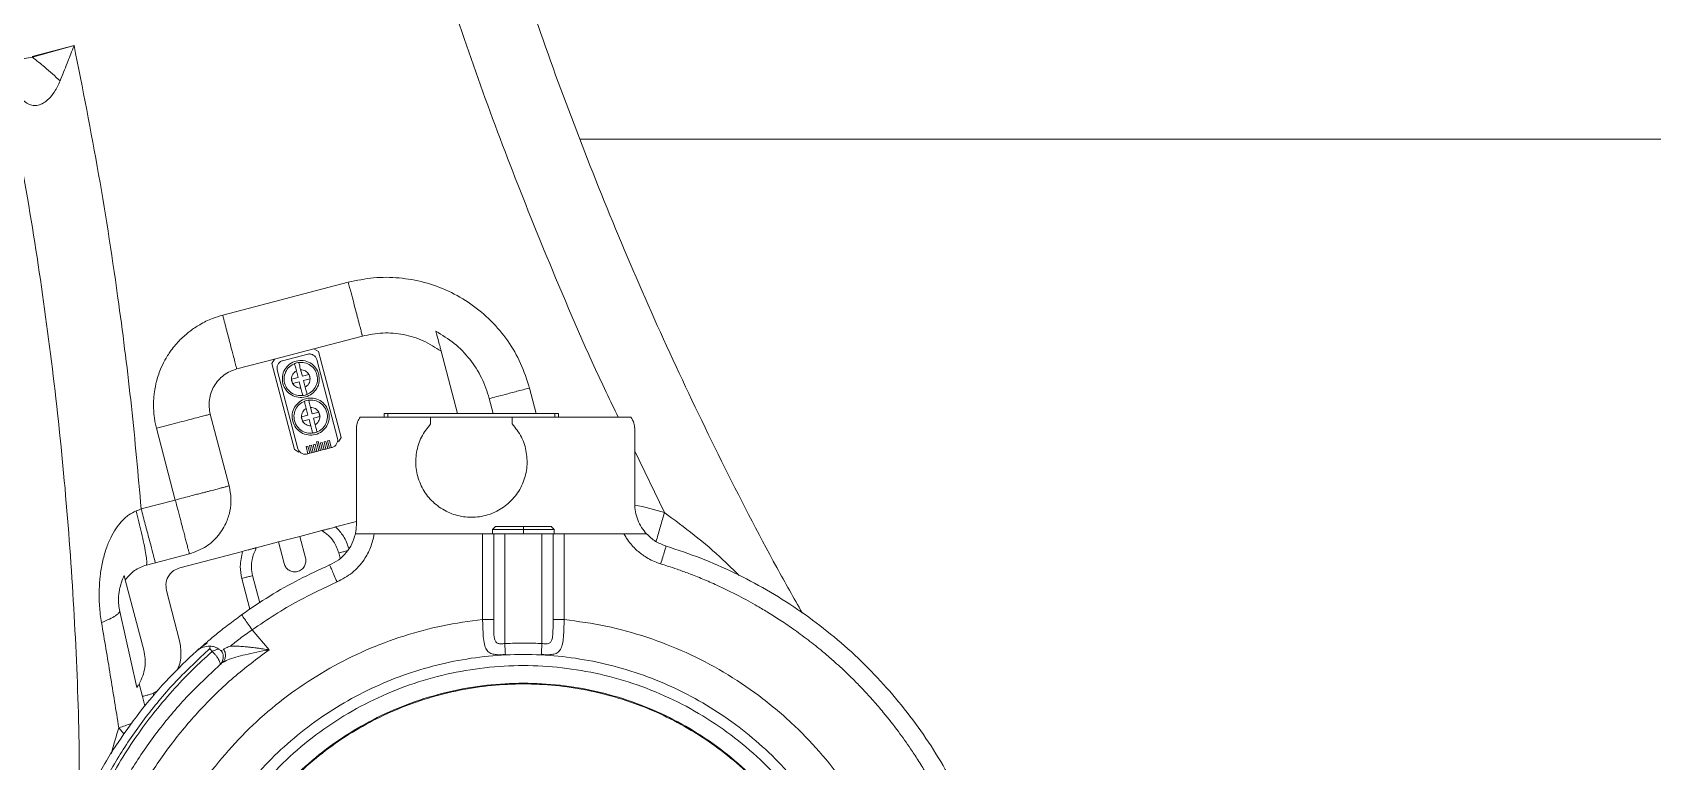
# Model space of a CAD drawing. Header units: millimetres. Extents: x 169 to 14583, y -399 to 10804.
# Drawn here: x 12728.7 to 13165.4, y 2198.3 to 2395 of the extents above; entities that cross this region are included whole.
import ezdxf

# ---------------------------------------------------------------- set-up
doc = ezdxf.new("R2010")
doc.units = ezdxf.units.MM
doc.header["$LTSCALE"] = 35

msp = doc.modelspace()

# ---------------------------------------------------------------- linework, layer by layer
at = {"color": 7, "linetype": 'Continuous', "lineweight": 18}
for p, q in [((12739.904, 2391.409), (12728.626, 2388.452)), ((12728.675, 2388.265), (12739.904, 2391.409)), ((13294.243, 2366.159), (12876.248, 2366.159)), ((12813.821, 2327.571), (12779.966, 2318.693)), ((12817.626, 2313.061), (12804.568, 2309.637)), ((12793.927, 2306.847), (12783.771, 2304.184)), ((12793.927, 2306.847), (12793.214, 2305.626)), ((12804.568, 2309.637), (12793.927, 2306.847)), ((12802.887, 2308.163), (12796.116, 2306.387)), ((12805.789, 2308.924), (12804.568, 2309.637)), ((12810.909, 2285.455), (12805.329, 2306.735)), ((12805.789, 2308.924), (12811.876, 2285.708)), ((12843.267, 2292.159), (12838.861, 2308.958)), ((12799.301, 2282.411), (12793.214, 2305.626)), ((12794.688, 2303.945), (12800.269, 2282.665)), ((12800.291, 2301.899), (12798.523, 2301.436)), ((12799.884, 2305.814), (12799.314, 2305.623)), ((12799.827, 2303.666), (12800.291, 2301.899)), ((12800.475, 2305.927), (12799.884, 2305.814)), ((12800.988, 2303.971), (12801.451, 2302.204)), ((12803.218, 2302.667), (12801.451, 2302.204)), ((12803.218, 2302.667), (12803.241, 2302.673)), ((12803.267, 2302.574), (12803.241, 2302.673)), ((12803.267, 2302.574), (12803.519, 2301.611)), ((12798.501, 2301.43), (12798.523, 2301.436)), ((12798.501, 2301.43), (12798.527, 2301.331)), ((12798.779, 2300.368), (12798.527, 2301.331)), ((12798.779, 2300.368), (12798.805, 2300.269)), ((12798.828, 2300.275), (12798.805, 2300.269)), ((12798.828, 2300.275), (12800.595, 2300.738)), ((12801.058, 2298.971), (12800.595, 2300.738)), ((12801.756, 2301.043), (12803.523, 2301.506)), ((12802.219, 2299.276), (12801.756, 2301.043)), ((12802.162, 2297.128), (12802.732, 2297.319)), ((12803.545, 2301.512), (12803.519, 2301.611)), ((12803.545, 2301.512), (12803.523, 2301.506)), ((12864.46, 2292.159), (12862.659, 2299.025)), ((12801.571, 2297.015), (12802.162, 2297.128)), ((12802.548, 2295.658), (12801.977, 2295.466)), ((12802.49, 2293.51), (12802.954, 2291.743)), ((12803.138, 2295.771), (12802.548, 2295.658)), ((12803.651, 2293.814), (12804.115, 2292.047)), ((12852.901, 2292.159), (12851.845, 2296.189)), ((12776.634, 2291.974), (12781.707, 2272.628)), ((12801.164, 2291.273), (12801.187, 2291.279)), ((12801.164, 2291.273), (12801.19, 2291.174)), ((12802.954, 2291.743), (12801.187, 2291.279)), ((12801.443, 2290.212), (12801.19, 2291.174)), ((12801.443, 2290.212), (12801.469, 2290.113)), ((12801.491, 2290.118), (12801.469, 2290.113)), ((12801.491, 2290.118), (12803.258, 2290.582)), ((12803.722, 2288.815), (12803.258, 2290.582)), ((12805.882, 2292.51), (12804.115, 2292.047)), ((12804.419, 2290.886), (12806.186, 2291.35)), ((12804.882, 2289.119), (12804.419, 2290.886)), ((12805.882, 2292.51), (12805.904, 2292.516)), ((12805.93, 2292.417), (12805.904, 2292.516)), ((12805.93, 2292.417), (12806.182, 2291.455)), ((12806.208, 2291.355), (12806.182, 2291.455)), ((12806.208, 2291.355), (12806.186, 2291.35)), ((12817.022, 2291.159), (12836.022, 2291.159)), ((12823.522, 2291.159), (12823.522, 2292.159)), ((12823.522, 2292.159), (12824.522, 2292.159)), ((12824.522, 2292.159), (12869.522, 2292.159)), ((12824.522, 2292.159), (12824.522, 2291.159)), ((12836.022, 2291.159), (12836.022, 2289.357)), ((12836.022, 2291.159), (12858.022, 2291.159)), ((12858.022, 2289.357), (12858.022, 2291.159)), ((12858.022, 2291.159), (12890.022, 2291.159)), ((12869.522, 2292.159), (12869.522, 2291.159)), ((12869.522, 2292.159), (12870.522, 2292.159)), ((12870.522, 2291.159), (12870.522, 2292.159)), ((12762.125, 2288.169), (12767.198, 2268.824)), ((12804.235, 2286.858), (12804.825, 2286.971)), ((12804.825, 2286.971), (12805.395, 2287.162)), ((12805.704, 2284.607), (12805.22, 2284.48)), ((12805.22, 2284.48), (12805.854, 2282.062)), ((12806.338, 2282.189), (12805.704, 2284.607)), ((12806.798, 2284.377), (12806.314, 2284.25)), ((12806.314, 2284.25), (12806.822, 2282.315)), ((12807.305, 2282.442), (12806.798, 2284.377)), ((12807.765, 2284.63), (12807.282, 2284.504)), ((12807.282, 2284.504), (12807.789, 2282.569)), ((12808.273, 2282.696), (12807.765, 2284.63)), ((12808.733, 2284.884), (12808.249, 2284.757)), ((12808.249, 2284.757), (12808.756, 2282.823)), ((12809.24, 2282.949), (12808.733, 2284.884)), ((12811.876, 2285.708), (12811.163, 2284.487)), ((12816.022, 2288.159), (12816.022, 2262.308)), ((12891.022, 2288.159), (12891.022, 2267.852)), ((12800.522, 2281.697), (12799.301, 2282.411)), ((12802.929, 2283.362), (12802.445, 2283.235)), ((12802.445, 2283.235), (12802.952, 2281.301)), ((12802.952, 2281.301), (12802.711, 2281.237)), ((12803.436, 2281.428), (12802.929, 2283.362)), ((12802.952, 2281.301), (12803.436, 2281.428)), ((12803.896, 2283.616), (12803.412, 2283.489)), ((12803.412, 2283.489), (12803.92, 2281.554)), ((12803.92, 2281.554), (12803.436, 2281.428)), ((12804.403, 2281.681), (12803.896, 2283.616)), ((12803.92, 2281.554), (12804.403, 2281.681)), ((12804.863, 2283.869), (12804.38, 2283.743)), ((12804.38, 2283.743), (12804.887, 2281.808)), ((12804.887, 2281.808), (12804.403, 2281.681)), ((12805.371, 2281.935), (12804.863, 2283.869)), ((12804.887, 2281.808), (12805.371, 2281.935)), ((12805.854, 2282.062), (12805.371, 2281.935)), ((12805.854, 2282.062), (12806.338, 2282.189)), ((12806.822, 2282.315), (12806.338, 2282.189)), ((12806.822, 2282.315), (12807.305, 2282.442)), ((12807.789, 2282.569), (12807.305, 2282.442)), ((12807.789, 2282.569), (12808.273, 2282.696)), ((12808.756, 2282.823), (12808.273, 2282.696)), ((12808.756, 2282.823), (12809.24, 2282.949)), ((12809.482, 2283.013), (12809.24, 2282.949)), ((12891.022, 2282.029), (12899.046, 2265.418)), ((12767.198, 2268.824), (12758.012, 2266.415)), ((12810.411, 2261.547), (12816.022, 2263.018)), ((12800.783, 2259.022), (12794.979, 2257.5)), ((12800.783, 2259.022), (12806.723, 2260.58)), ((12802.304, 2253.218), (12800.783, 2259.022)), ((12820.814, 2259.659), (12850.022, 2259.659)), ((12850.022, 2259.659), (12850.022, 2245.413)), ((12853.547, 2261.659), (12852.694, 2260.849)), ((12852.694, 2260.849), (12852.732, 2259.659)), ((12853.022, 2259.659), (12853.022, 2236.587)), ((12856.022, 2259.659), (12856.022, 2230.104)), ((12866.022, 2259.659), (12856.022, 2259.659)), ((12861.022, 2260.849), (12861.022, 2261.659)), ((12861.022, 2259.659), (12861.022, 2260.849)), ((12866.022, 2230.104), (12866.022, 2259.659)), ((12869.349, 2260.849), (12868.497, 2261.659)), ((12869.022, 2236.587), (12869.022, 2259.659)), ((12869.312, 2259.659), (12869.349, 2260.849)), ((12872.022, 2245.413), (12872.022, 2259.659)), ((12872.022, 2259.659), (12888.127, 2259.659)), ((12771.003, 2254.314), (12759.395, 2251.27)), ((12768.378, 2250.524), (12785.35, 2254.975)), ((12789.038, 2255.942), (12794.979, 2257.5)), ((12794.979, 2257.5), (12796.501, 2251.696)), ((12811.264, 2254.534), (12811.639, 2253.103)), ((12753.717, 2247.299), (12758.688, 2228.341)), ((12785.147, 2247.685), (12787.324, 2239.382)), ((12789.967, 2241.129), (12788.049, 2248.446)), ((12850.022, 2245.413), (12850.022, 2241.411)), ((12872.022, 2241.411), (12872.022, 2245.413)), ((12768.361, 2230.878), (12764.81, 2244.42)), ((12850.022, 2241.411), (12850.022, 2236.587)), ((12872.022, 2236.587), (12872.022, 2241.411)), ((12752.214, 2238.708), (12756.792, 2218.248)), ((12785.047, 2237.877), (12785.138, 2237.749)), ((12792.461, 2228.424), (12787.947, 2233.804)), ((12773.097, 2228.268), (12772.903, 2228.092)), ((12779.855, 2228.198), (12779.691, 2228.049)), ((12780.256, 2228.561), (12780.115, 2228.433)), ((12865.873, 2227.156), (12866.182, 2227.133)), ((12756.792, 2218.248), (12757.296, 2219.001)), ((12757.451, 2219.26), (12758.346, 2215.846)), ((12758.346, 2215.846), (12759.015, 2213.298)), ((12761.224, 2216.698), (12762.655, 2217.511)), ((12761.394, 2216.051), (12761.224, 2216.698)), ((12751.973, 2207.384), (12753.393, 2205.68))]:
    msp.add_line(p, q, dxfattribs=at)
for points, knots in [([(12936.181, 2238.393), (12933.888, 2242.445), (12926.276, 2255.894), (12914.318, 2279.273), (12900.301, 2308.478), (12887.287, 2338.149), (12875.245, 2368.224), (12864.115, 2398.654), (12857.535, 2419.224), (12854.245, 2429.509)], [0, 0, 0, 0, 0.0670418, 0.2225349, 0.3780279, 0.5335209, 0.6890139, 0.844507, 1, 1, 1, 1]), ([(12837.228, 2416.93), (12840.394, 2407.242), (12846.727, 2387.864), (12857.307, 2359.166), (12869.438, 2329.127), (12879.185, 2306.429), (12885.525, 2293.392), (12886.611, 2291.159)], [0, 0, 0, 0, 0.2261308, 0.4522616, 0.6783925, 0.9449, 1, 1, 1, 1]), ([(12718.904, 2394.018), (12721.084, 2383.442), (12725.445, 2362.29), (12730.68, 2330.315), (12734.946, 2298.201), (12738.165, 2265.962), (12740.29, 2233.636), (12741.361, 2206.386), (12741.316, 2189.92), (12741.301, 2184.252)], [0, 0, 0, 0, 0.1532588, 0.3065175, 0.4597763, 0.613035, 0.7662938, 0.9195525, 1, 1, 1, 1]), ([(12721.806, 2389.412), (12722.114, 2389.198), (12722.954, 2388.613), (12724.556, 2388.063), (12726.597, 2387.819), (12727.956, 2388.111), (12728.675, 2388.265)], [0, 0, 0, 0, 0.1561792, 0.4262121, 0.6962976, 1, 1, 1, 1]), ([(12736.135, 2381.867), (12736.768, 2383.444), (12737.949, 2386.391), (12739.172, 2389.531), (12739.794, 2391.126), (12739.878, 2391.342), (12739.901, 2391.403), (12739.904, 2391.409)], [0, 0, 0, 0, 0.4991039, 0.9327396, 0.9808798, 0.9979411, 1, 1, 1, 1]), ([(12739.904, 2391.409), (12742.2, 2379.838), (12746.793, 2356.697), (12751.747, 2324.207), (12755.521, 2294.109), (12757.181, 2275.647), (12758.012, 2266.415)], [0, 0, 0, 0, 0.2800285, 0.5599889, 0.7799691, 1, 1, 1, 1]), ([(12736.135, 2381.867), (12735.457, 2382.506), (12734.102, 2383.783), (12731.589, 2385.979), (12729.775, 2387.402), (12728.675, 2388.265)], [0, 0, 0, 0, 0.2831276, 0.5653512, 1, 1, 1, 1]), ([(12724.671, 2378.717), (12725.134, 2378.004), (12725.954, 2376.744), (12727.424, 2375.625), (12728.835, 2375.139), (12730.271, 2375.236), (12731.735, 2375.855), (12733.259, 2377.096), (12734.853, 2379.085), (12735.674, 2380.865), (12736.135, 2381.867)], [0, 0, 0, 0, 0.1577271, 0.2789165, 0.3818941, 0.477053, 0.5787531, 0.6868231, 0.8238912, 1, 1, 1, 1]), ([(12862.659, 2299.025), (12861.948, 2301.263), (12860.524, 2305.74), (12856.948, 2311.854), (12852.432, 2317.275), (12847.02, 2321.82), (12840.936, 2325.324), (12834.374, 2327.709), (12827.549, 2328.906), (12820.595, 2328.986), (12816.079, 2328.043), (12813.821, 2327.571)], [0, 0, 0, 0, 0.1119974, 0.2239963, 0.3359922, 0.4479925, 0.5599873, 0.6699927, 0.7799935, 0.8899976, 1, 1, 1, 1]), ([(12779.966, 2318.693), (12779.045, 2318.416), (12776.895, 2317.77), (12773.951, 2316.307), (12771.626, 2314.759), (12770.027, 2313.473), (12768.815, 2312.373), (12767.547, 2311.052), (12766.448, 2309.717), (12765.497, 2308.387), (12764.473, 2306.76), (12763.224, 2304.291), (12762.153, 2301.188), (12761.609, 2298.446), (12761.387, 2296.407), (12761.309, 2294.772), (12761.345, 2292.942), (12761.514, 2291.221), (12761.777, 2289.606), (12762.003, 2288.672), (12762.125, 2288.169)], [0, 0, 0, 0, 0.0734284, 0.17154, 0.2499302, 0.2866723, 0.3283551, 0.3749834, 0.4265398, 0.4604484, 0.5, 0.5734284, 0.67154, 0.7499302, 0.7866723, 0.8283551, 0.8749834, 0.9265398, 0.9604487, 1, 1, 1, 1]), ([(12779.966, 2318.693), (12780.338, 2317.275), (12781.082, 2314.439), (12782.102, 2310.549), (12782.881, 2307.575), (12783.402, 2305.591), (12783.712, 2304.407), (12783.751, 2304.258), (12783.771, 2304.184)], [0, 0, 0, 0, 0.1865539, 0.3731079, 0.5596618, 0.7064412, 0.8532206, 1, 1, 1, 1]), ([(12838.861, 2308.958), (12837.292, 2309.973), (12834.153, 2312.001), (12828.746, 2313.604), (12823.129, 2314.132), (12819.461, 2313.418), (12817.626, 2313.061)], [0, 0, 0, 0, 0.2499882, 0.4999983, 0.7499536, 1, 1, 1, 1]), ([(12837.447, 2314.352), (12837.685, 2313.444), (12838.12, 2311.786), (12838.558, 2310.114), (12838.816, 2309.132), (12838.846, 2309.015), (12838.861, 2308.958)], [0, 0, 0, 0, 0.3215764, 0.587039, 0.7990507, 1, 1, 1, 1]), ([(12796.116, 2306.387), (12795.992, 2306.347), (12795.748, 2306.269), (12795.305, 2305.986), (12794.878, 2305.471), (12794.639, 2304.846), (12794.611, 2304.323), (12794.662, 2304.072), (12794.688, 2303.945)], [0, 0, 0, 0, 0.12448639, 0.24613903, 0.50050978, 0.75435896, 0.87577432, 1, 1, 1, 1]), ([(12805.86, 2302.739), (12805.619, 2303.352), (12805.139, 2304.577), (12803.604, 2305.901), (12801.721, 2306.547), (12799.721, 2306.437), (12797.924, 2305.551), (12796.6, 2304.064), (12795.914, 2302.158), (12796.096, 2300.854), (12796.187, 2300.203)], [0, 0, 0, 0, 0.12507098, 0.25000926, 0.37501055, 0.50000668, 0.62500797, 0.7500041, 0.87500512, 1, 1, 1, 1]), ([(12805.329, 2306.735), (12805.289, 2306.859), (12805.211, 2307.103), (12804.928, 2307.546), (12804.413, 2307.973), (12803.788, 2308.212), (12803.264, 2308.24), (12803.014, 2308.189), (12802.887, 2308.163)], [0, 0, 0, 0, 0.1244864, 0.246139, 0.5005098, 0.754359, 0.8757743, 1, 1, 1, 1]), ([(12783.771, 2304.184), (12783.15, 2303.983), (12781.903, 2303.579), (12780.231, 2302.515), (12778.774, 2301.186), (12777.619, 2299.589), (12776.794, 2297.8), (12776.351, 2295.878), (12776.244, 2293.899), (12776.505, 2292.614), (12776.634, 2291.974)], [0, 0, 0, 0, 0.1243496, 0.249995, 0.375593, 0.4999931, 0.624331, 0.7499355, 0.87555, 1, 1, 1, 1]), ([(12796.187, 2300.203), (12796.427, 2299.59), (12796.908, 2298.365), (12798.442, 2297.041), (12800.325, 2296.396), (12802.325, 2296.505), (12804.122, 2297.391), (12805.446, 2298.878), (12806.133, 2300.784), (12805.951, 2302.088), (12805.86, 2302.739)], [0, 0, 0, 0, 0.125071, 0.2500093, 0.3750106, 0.5000067, 0.625008, 0.7500041, 0.8750051, 1, 1, 1, 1]), ([(12799.827, 2303.666), (12799.637, 2303.541), (12799.257, 2303.291), (12798.848, 2302.741), (12798.57, 2302.114), (12798.539, 2301.662), (12798.523, 2301.436)], [0, 0, 0, 0, 0.2509654, 0.5007108, 0.750145, 1, 1, 1, 1]), ([(12799.314, 2305.623), (12799.327, 2305.575), (12799.352, 2305.477), (12799.477, 2305), (12799.638, 2304.389), (12799.764, 2303.906), (12799.827, 2303.666)], [0, 0, 0, 0, 0.2437603, 0.4956334, 0.7503746, 1, 1, 1, 1]), ([(12799.884, 2305.814), (12799.883, 2305.817), (12799.882, 2305.823), (12799.882, 2305.824), (12799.882, 2305.824)], [0, 0, 0, 0, 0.55998765, 1, 1, 1, 1]), ([(12800.988, 2303.971), (12800.925, 2304.211), (12800.798, 2304.695), (12800.638, 2305.306), (12800.513, 2305.782), (12800.487, 2305.879), (12800.475, 2305.927)], [0, 0, 0, 0, 0.2501593, 0.5054568, 0.7567462, 1, 1, 1, 1]), ([(12803.218, 2302.667), (12803.093, 2302.857), (12802.843, 2303.237), (12802.293, 2303.646), (12801.666, 2303.924), (12801.214, 2303.955), (12800.988, 2303.971)], [0, 0, 0, 0, 0.2509654, 0.5007108, 0.750145, 1, 1, 1, 1]), ([(12803.519, 2301.611), (12803.498, 2301.798), (12803.461, 2302.132), (12803.326, 2302.438), (12803.267, 2302.574)], [0, 0, 0, 0, 0.5593966, 1, 1, 1, 1]), ([(12798.527, 2301.331), (12798.548, 2301.144), (12798.585, 2300.81), (12798.72, 2300.504), (12798.779, 2300.368)], [0, 0, 0, 0, 0.5593966, 1, 1, 1, 1]), ([(12798.828, 2300.275), (12798.953, 2300.085), (12799.203, 2299.705), (12799.754, 2299.296), (12800.38, 2299.018), (12800.832, 2298.987), (12801.058, 2298.971)], [0, 0, 0, 0, 0.2509654, 0.5007108, 0.750145, 1, 1, 1, 1]), ([(12801.058, 2298.971), (12801.121, 2298.731), (12801.248, 2298.247), (12801.409, 2297.636), (12801.533, 2297.16), (12801.559, 2297.063), (12801.571, 2297.015)], [0, 0, 0, 0, 0.2501593, 0.5054568, 0.7567462, 1, 1, 1, 1]), ([(12802.219, 2299.276), (12802.409, 2299.401), (12802.789, 2299.651), (12803.198, 2300.201), (12803.476, 2300.828), (12803.507, 2301.28), (12803.523, 2301.506)], [0, 0, 0, 0, 0.2509654, 0.5007108, 0.750145, 1, 1, 1, 1]), ([(12802.732, 2297.319), (12802.72, 2297.367), (12802.694, 2297.465), (12802.569, 2297.942), (12802.409, 2298.553), (12802.282, 2299.036), (12802.219, 2299.276)], [0, 0, 0, 0, 0.2437603, 0.4956334, 0.7503746, 1, 1, 1, 1]), ([(12862.659, 2299.025), (12861.52, 2298.726), (12859.241, 2298.129), (12856.249, 2297.344), (12853.742, 2296.687), (12852.477, 2296.355), (12851.845, 2296.189)], [0, 0, 0, 0, 0.279891, 0.5597819, 0.779891, 1, 1, 1, 1]), ([(12808.523, 2292.583), (12808.282, 2293.196), (12807.802, 2294.421), (12806.267, 2295.744), (12804.385, 2296.39), (12802.384, 2296.28), (12800.588, 2295.394), (12799.263, 2293.907), (12798.577, 2292.001), (12798.759, 2290.698), (12798.85, 2290.046)], [0, 0, 0, 0, 0.125071, 0.2500093, 0.3750106, 0.5000067, 0.625008, 0.7500041, 0.8750051, 1, 1, 1, 1]), ([(12802.49, 2293.51), (12802.3, 2293.385), (12801.921, 2293.135), (12801.511, 2292.584), (12801.234, 2291.957), (12801.202, 2291.505), (12801.187, 2291.279)], [0, 0, 0, 0, 0.2509654, 0.5007108, 0.750145, 1, 1, 1, 1]), ([(12801.977, 2295.466), (12801.99, 2295.418), (12802.016, 2295.32), (12802.141, 2294.844), (12802.301, 2294.232), (12802.428, 2293.749), (12802.49, 2293.51)], [0, 0, 0, 0, 0.2437603, 0.4956334, 0.7503746, 1, 1, 1, 1]), ([(12802.165, 2297.118), (12802.164, 2297.119), (12802.164, 2297.12), (12802.163, 2297.125), (12802.162, 2297.128)], [0, 0, 0, 0, 0.5599877, 1, 1, 1, 1]), ([(12802.548, 2295.658), (12802.547, 2295.661), (12802.545, 2295.666), (12802.545, 2295.667), (12802.545, 2295.667)], [0, 0, 0, 0, 0.5599877, 1, 1, 1, 1]), ([(12803.651, 2293.814), (12803.588, 2294.054), (12803.461, 2294.538), (12803.301, 2295.15), (12803.176, 2295.625), (12803.151, 2295.723), (12803.138, 2295.771)], [0, 0, 0, 0, 0.25015932, 0.5054568, 0.75674619, 1, 1, 1, 1]), ([(12805.882, 2292.51), (12805.757, 2292.701), (12805.507, 2293.08), (12804.956, 2293.49), (12804.329, 2293.767), (12803.877, 2293.798), (12803.651, 2293.814)], [0, 0, 0, 0, 0.2509654, 0.5007108, 0.750145, 1, 1, 1, 1]), ([(12798.85, 2290.046), (12799.09, 2289.433), (12799.571, 2288.208), (12801.106, 2286.885), (12802.988, 2286.239), (12804.989, 2286.349), (12806.785, 2287.235), (12808.109, 2288.721), (12808.796, 2290.628), (12808.614, 2291.931), (12808.523, 2292.583)], [0, 0, 0, 0, 0.125071, 0.2500093, 0.3750106, 0.5000067, 0.625008, 0.7500041, 0.8750051, 1, 1, 1, 1]), ([(12801.19, 2291.174), (12801.211, 2290.988), (12801.249, 2290.654), (12801.383, 2290.347), (12801.443, 2290.212)], [0, 0, 0, 0, 0.5593966, 1, 1, 1, 1]), ([(12801.491, 2290.118), (12801.616, 2289.928), (12801.866, 2289.549), (12802.417, 2289.139), (12803.044, 2288.862), (12803.495, 2288.83), (12803.722, 2288.815)], [0, 0, 0, 0, 0.2509654, 0.5007108, 0.750145, 1, 1, 1, 1]), ([(12803.722, 2288.815), (12803.785, 2288.575), (12803.912, 2288.09), (12804.072, 2287.479), (12804.197, 2287.004), (12804.222, 2286.906), (12804.235, 2286.858)], [0, 0, 0, 0, 0.2501593, 0.5054568, 0.7567462, 1, 1, 1, 1]), ([(12804.882, 2289.119), (12805.073, 2289.244), (12805.452, 2289.494), (12805.862, 2290.045), (12806.139, 2290.671), (12806.171, 2291.123), (12806.186, 2291.35)], [0, 0, 0, 0, 0.2509654, 0.5007108, 0.750145, 1, 1, 1, 1]), ([(12805.395, 2287.162), (12805.383, 2287.211), (12805.357, 2287.309), (12805.232, 2287.785), (12805.072, 2288.396), (12804.945, 2288.88), (12804.882, 2289.119)], [0, 0, 0, 0, 0.2437603, 0.4956334, 0.7503746, 1, 1, 1, 1]), ([(12806.182, 2291.455), (12806.162, 2291.641), (12806.124, 2291.975), (12805.989, 2292.282), (12805.93, 2292.417)], [0, 0, 0, 0, 0.5593966, 1, 1, 1, 1]), ([(12816.022, 2288.159), (12816.079, 2288.765), (12816.18, 2289.847), (12816.764, 2290.758), (12817.022, 2291.159)], [0, 0, 0, 0, 0.5594889, 1, 1, 1, 1]), ([(12890.022, 2291.159), (12890.34, 2290.641), (12890.909, 2289.714), (12890.987, 2288.634), (12891.022, 2288.159)], [0, 0, 0, 0, 0.55948888, 1, 1, 1, 1]), ([(12804.828, 2286.962), (12804.828, 2286.962), (12804.827, 2286.963), (12804.826, 2286.969), (12804.825, 2286.971)], [0, 0, 0, 0, 0.5599877, 1, 1, 1, 1]), ([(12809.482, 2283.013), (12809.605, 2283.053), (12809.85, 2283.131), (12810.293, 2283.413), (12810.72, 2283.929), (12810.958, 2284.554), (12810.987, 2285.077), (12810.935, 2285.328), (12810.909, 2285.455)], [0, 0, 0, 0, 0.1244864, 0.246139, 0.5005098, 0.754359, 0.8757743, 1, 1, 1, 1]), ([(12800.269, 2282.665), (12800.308, 2282.541), (12800.387, 2282.297), (12800.669, 2281.854), (12801.184, 2281.427), (12801.809, 2281.188), (12802.333, 2281.16), (12802.584, 2281.211), (12802.711, 2281.237)], [0, 0, 0, 0, 0.12448639, 0.24613903, 0.50050978, 0.75435896, 0.87577432, 1, 1, 1, 1]), ([(12781.707, 2272.628), (12781.655, 2272.616), (12781.549, 2272.592), (12780.794, 2272.389), (12779.829, 2272.136), (12778.773, 2271.858), (12777.702, 2271.579), (12776.708, 2271.316), (12775.868, 2271.095), (12774.929, 2270.848), (12773.886, 2270.576), (12772.696, 2270.267), (12771.243, 2269.878), (12769.388, 2269.392), (12767.976, 2269.026), (12767.198, 2268.824)], [0, 0, 0, 0, 0.1226868, 0.2482634, 0.3306157, 0.4127062, 0.4998427, 0.5444728, 0.5917606, 0.641761, 0.6945025, 0.7499871, 0.8143067, 0.8976394, 1, 1, 1, 1]), ([(12771.003, 2254.314), (12772.389, 2254.807), (12775.162, 2255.792), (12778.553, 2258.714), (12780.83, 2262.151), (12782.007, 2265.751), (12782.361, 2269.227), (12781.925, 2271.494), (12781.707, 2272.628)], [0, 0, 0, 0, 0.1865539, 0.3731079, 0.5596618, 0.7064412, 0.8532206, 1, 1, 1, 1]), ([(12767.198, 2268.824), (12767.344, 2268.269), (12767.594, 2267.319), (12767.969, 2265.883), (12768.312, 2264.578), (12768.716, 2263.034), (12769.135, 2261.447), (12769.546, 2259.877), (12769.912, 2258.469), (12770.238, 2257.235), (12770.512, 2256.188), (12770.763, 2255.229), (12770.958, 2254.472), (12770.988, 2254.366), (12771.003, 2254.314)], [0, 0, 0, 0, 0.0730151, 0.1250541, 0.1912879, 0.2501118, 0.341009, 0.4243111, 0.5001475, 0.5882505, 0.6713549, 0.7501848, 0.8767894, 1, 1, 1, 1]), ([(12894.254, 2259.659), (12893.773, 2260.233), (12892.805, 2261.387), (12891.812, 2263.43), (12891.143, 2265.6), (12891.062, 2267.104), (12891.022, 2267.852)], [0, 0, 0, 0, 0.2489354, 0.5001176, 0.7511356, 1, 1, 1, 1]), ([(12899.046, 2265.418), (12896.404, 2266.18), (12893.759, 2266.943), (12891.061, 2267.47), (12891.058, 2267.47)], [0, 0, 0, 0, 0.99902362, 1, 1, 1, 1]), ([(12756.643, 2265.866), (12755.965, 2265.54), (12754.881, 2265.018), (12753.59, 2263.954), (12752.381, 2262.742), (12751.044, 2260.994), (12749.674, 2258.562), (12748.449, 2255.539), (12747.5, 2252.076), (12746.897, 2248.382), (12746.665, 2245.153), (12746.65, 2242.434), (12746.751, 2240.198), (12746.954, 2237.967), (12747.183, 2236.495), (12747.298, 2235.757)], [0, 0, 0, 0, 0.0663173, 0.106046, 0.1490876, 0.2202221, 0.3045722, 0.4020964, 0.5157907, 0.6280963, 0.7365418, 0.8025076, 0.8681992, 0.9339268, 1, 1, 1, 1]), ([(12758.012, 2266.415), (12757.756, 2266.312), (12757.3, 2266.129), (12756.844, 2265.946), (12756.643, 2265.866)], [0, 0, 0, 0, 0.5599854, 1, 1, 1, 1]), ([(12756.643, 2265.866), (12756.897, 2264.879), (12757.42, 2262.843), (12758.13, 2259.84), (12758.747, 2257.012), (12759.217, 2254.551), (12759.489, 2252.699), (12759.564, 2251.527), (12759.45, 2251.354), (12759.395, 2251.27)], [0, 0, 0, 0, 0.130864, 0.2701652, 0.4152216, 0.5625662, 0.7152049, 0.8620894, 1, 1, 1, 1]), ([(12758.012, 2266.415), (12758.384, 2264.996), (12759.128, 2262.16), (12760.148, 2258.271), (12760.927, 2255.297), (12761.448, 2253.312), (12761.758, 2252.128), (12761.797, 2251.98), (12761.817, 2251.905)], [0, 0, 0, 0, 0.1865539, 0.3731079, 0.5596618, 0.7064412, 0.8532206, 1, 1, 1, 1]), ([(12896.794, 2257.616), (12896.837, 2257.765), (12897.198, 2259.016), (12897.962, 2261.664), (12898.684, 2264.167), (12899.046, 2265.418)], [0, 0, 0, 0, 0.0632673, 0.5316336, 1, 1, 1, 1]), ([(12919.216, 2248.469), (12917.788, 2249.866), (12913.923, 2253.646), (12907.252, 2259.394), (12901.752, 2263.431), (12899.046, 2265.418)], [0, 0, 0, 0, 0.2292858, 0.6207508, 1, 1, 1, 1]), ([(12810.411, 2261.547), (12809.893, 2261.412), (12809.057, 2261.194), (12808.158, 2260.951), (12807.598, 2260.81), (12807.211, 2260.706), (12806.924, 2260.632), (12806.754, 2260.587), (12806.733, 2260.582), (12806.723, 2260.58)], [0, 0, 0, 0, 0.300228, 0.4840734, 0.5866727, 0.7108919, 0.8156023, 0.9102911, 1, 1, 1, 1]), ([(12806.723, 2260.58), (12807.319, 2260.168), (12808.51, 2259.346), (12810.216, 2257.356), (12810.867, 2255.604), (12811.264, 2254.534)], [0, 0, 0, 0, 0.280356, 0.5607119, 1, 1, 1, 1]), ([(12813.968, 2255.741), (12813.554, 2256.896), (12812.772, 2259.083), (12811.168, 2260.757), (12810.411, 2261.547)], [0, 0, 0, 0, 0.5283162, 1, 1, 1, 1]), ([(12810.798, 2246.717), (12812.208, 2247.472), (12815.027, 2248.982), (12818.008, 2252.365), (12819.988, 2255.985), (12820.539, 2258.434), (12820.814, 2259.659)], [0, 0, 0, 0, 0.27985032, 0.5596845, 0.77984669, 1, 1, 1, 1]), ([(12816.022, 2262.308), (12816.006, 2261.808), (12815.978, 2260.917), (12815.803, 2260.043), (12815.726, 2259.659)], [0, 0, 0, 0, 0.5601623, 1, 1, 1, 1]), ([(12820.814, 2259.659), (12820.145, 2259.659), (12818.81, 2259.658), (12817.363, 2259.66), (12816.506, 2259.656), (12815.89, 2259.661), (12815.79, 2259.66), (12815.726, 2259.659)], [0, 0, 0, 0, 0.2532309, 0.5056572, 0.6422789, 0.770244, 1, 1, 1, 1]), ([(12850.022, 2259.659), (12850.415, 2259.659), (12851.2, 2259.659), (12852.194, 2259.659), (12852.883, 2259.659), (12852.975, 2259.659), (12853.022, 2259.659)], [0, 0, 0, 0, 0.2502322, 0.5000223, 0.7500215, 1, 1, 1, 1]), ([(12856.022, 2259.659), (12855.582, 2259.659), (12854.701, 2259.659), (12853.715, 2259.659), (12853.127, 2259.659), (12853.057, 2259.659), (12853.022, 2259.659)], [0, 0, 0, 0, 0.27961896, 0.55923791, 0.77961896, 1, 1, 1, 1]), ([(12853.547, 2261.659), (12853.662, 2261.659), (12853.893, 2261.659), (12855.609, 2261.659), (12858.088, 2261.659), (12860.044, 2261.659), (12861.022, 2261.659)], [0, 0, 0, 0, 0.250004, 0.500001, 0.7500046, 1, 1, 1, 1]), ([(12861.022, 2261.659), (12862, 2261.659), (12863.957, 2261.659), (12866.435, 2261.659), (12868.151, 2261.659), (12868.382, 2261.659), (12868.497, 2261.659)], [0, 0, 0, 0, 0.2500927, 0.5000079, 0.7500074, 1, 1, 1, 1]), ([(12869.022, 2259.659), (12868.965, 2259.659), (12868.852, 2259.659), (12868.049, 2259.659), (12867.06, 2259.659), (12866.368, 2259.659), (12866.022, 2259.659)], [0, 0, 0, 0, 0.279619, 0.5592379, 0.779619, 1, 1, 1, 1]), ([(12869.022, 2259.659), (12869.068, 2259.659), (12869.161, 2259.659), (12869.85, 2259.659), (12870.844, 2259.659), (12871.629, 2259.659), (12872.022, 2259.659)], [0, 0, 0, 0, 0.2502322, 0.5000223, 0.7500215, 1, 1, 1, 1]), ([(12888.127, 2259.659), (12888.336, 2259.299), (12888.883, 2258.357), (12889.898, 2257.007), (12891.1, 2255.715), (12892.289, 2254.661), (12893.562, 2253.712), (12895.073, 2252.797), (12896.6, 2252.078), (12897.634, 2251.733), (12898.029, 2251.602)], [0, 0, 0, 0, 0.0954616, 0.2499578, 0.3860645, 0.5, 0.6139329, 0.7500422, 0.9045392, 1, 1, 1, 1]), ([(12894.254, 2259.659), (12894.237, 2259.659), (12894.2, 2259.66), (12893.788, 2259.658), (12892.672, 2259.659), (12890.63, 2259.659), (12888.967, 2259.659), (12888.127, 2259.659)], [0, 0, 0, 0, 0.092607, 0.1910586, 0.4258822, 0.7101087, 1, 1, 1, 1]), ([(12785.35, 2254.975), (12785.033, 2253.618), (12784.468, 2251.193), (12784.939, 2248.758), (12785.147, 2247.685)], [0, 0, 0, 0, 0.5596136, 1, 1, 1, 1]), ([(12789.038, 2255.942), (12789.028, 2255.94), (12789.008, 2255.936), (12788.842, 2255.897), (12788.556, 2255.816), (12788.168, 2255.715), (12787.606, 2255.561), (12786.703, 2255.332), (12785.868, 2255.112), (12785.35, 2254.975)], [0, 0, 0, 0, 0.0914214, 0.1838228, 0.2858471, 0.4135088, 0.5161023, 0.699865, 1, 1, 1, 1]), ([(12788.049, 2248.446), (12787.911, 2249.157), (12787.636, 2250.578), (12787.81, 2253.193), (12788.573, 2254.9), (12789.038, 2255.942)], [0, 0, 0, 0, 0.28035597, 0.56071195, 1, 1, 1, 1]), ([(12811.264, 2254.534), (12811.307, 2254.545), (12811.394, 2254.568), (12812.069, 2254.745), (12812.847, 2254.949), (12813.401, 2255.094), (12813.579, 2255.141)], [0, 0, 0, 0, 0.2880279, 0.5760558, 0.8640837, 1, 1, 1, 1]), ([(12759.395, 2251.27), (12758.273, 2250.86), (12756.028, 2250.04), (12754.487, 2248.213), (12753.717, 2247.299)], [0, 0, 0, 0, 0.49986886, 1, 1, 1, 1]), ([(12764.81, 2244.42), (12764.715, 2245.153), (12764.525, 2246.62), (12765.404, 2248.55), (12766.749, 2249.917), (12767.835, 2250.322), (12768.378, 2250.524)], [0, 0, 0, 0, 0.27961896, 0.55923792, 0.77961896, 1, 1, 1, 1]), ([(12796.501, 2251.696), (12796.644, 2251.328), (12796.93, 2250.591), (12797.855, 2249.801), (12798.983, 2249.407), (12800.183, 2249.48), (12801.265, 2250.005), (12802.055, 2250.902), (12802.472, 2252.044), (12802.36, 2252.827), (12802.304, 2253.218)], [0, 0, 0, 0, 0.125, 0.25, 0.375, 0.5, 0.625, 0.75, 0.875, 1, 1, 1, 1]), ([(12898.029, 2251.602), (12898.657, 2251.405), (12900.138, 2250.943), (12902.674, 2250.086), (12905.848, 2248.932), (12909.426, 2247.508), (12913.944, 2245.538), (12918.851, 2243.146), (12923.484, 2240.604), (12927.265, 2238.347), (12930.611, 2236.212), (12934.34, 2233.657), (12938.224, 2230.773), (12941.838, 2227.857), (12944.698, 2225.38), (12946.768, 2223.493), (12948.533, 2221.82), (12950.442, 2219.944), (12952.792, 2217.518), (12955.389, 2214.674), (12958.592, 2210.929), (12961.962, 2206.634), (12965.019, 2202.324), (12967.434, 2198.641), (12969.512, 2195.259), (12971.749, 2191.332), (12973.984, 2187.041), (12975.959, 2182.838), (12977.455, 2179.363), (12978.239, 2177.369), (12978.562, 2176.55)], [0, 0, 0, 0, 0.0173432, 0.0408392, 0.0704878, 0.1062882, 0.1422521, 0.2002503, 0.2499984, 0.281364, 0.3162091, 0.3545341, 0.4003647, 0.4435854, 0.4767976, 0.5, 0.517343, 0.540839, 0.5704876, 0.6062881, 0.6422521, 0.7002502, 0.7499984, 0.781364, 0.8162091, 0.8545341, 0.9003649, 0.9435856, 0.9767978, 1, 1, 1, 1]), ([(12753.402, 2248.498), (12753.126, 2247.811), (12752.633, 2246.588), (12752.198, 2244.928), (12751.964, 2243.595), (12751.753, 2241.574), (12752.014, 2239.952), (12752.214, 2238.708)], [0, 0, 0, 0, 0.2213179, 0.3940191, 0.5122649, 0.6260161, 1, 1, 1, 1]), ([(12753.717, 2247.299), (12753.705, 2247.345), (12753.683, 2247.429), (12753.491, 2248.161), (12753.402, 2248.498)], [0, 0, 0, 0, 0.5391366, 1, 1, 1, 1]), ([(12787.947, 2233.804), (12789.971, 2235.192), (12794.019, 2237.967), (12801.581, 2242.416), (12807.302, 2245.086), (12810.798, 2246.717)], [0, 0, 0, 0, 0.2800255, 0.5600516, 1, 1, 1, 1]), ([(12747.298, 2235.757), (12748.057, 2236.083), (12749.566, 2236.731), (12751.006, 2237.552), (12751.895, 2238.216), (12752.109, 2238.546), (12752.214, 2238.708)], [0, 0, 0, 0, 0.2882348, 0.5732704, 0.7909231, 1, 1, 1, 1]), ([(12850.022, 2236.587), (12846.425, 2236.102), (12839.231, 2235.133), (12828.701, 2232.287), (12818.501, 2228.463), (12808.751, 2223.589), (12799.556, 2217.74), (12791.005, 2210.985), (12783.187, 2203.392), (12776.086, 2194.898), (12769.817, 2185.562), (12764.5, 2175.458), (12760.295, 2164.84), (12757.286, 2153.83), (12755.38, 2142.561), (12755.141, 2134.96), (12755.022, 2131.159)], [0, 0, 0, 0, 0.0700007, 0.140003, 0.2100043, 0.2800051, 0.3500061, 0.4200086, 0.4900092, 0.5600099, 0.6333423, 0.7066742, 0.7800051, 0.8533364, 0.9266691, 1, 1, 1, 1]), ([(12785.084, 2237.825), (12784.457, 2237.377), (12783.202, 2236.48), (12781.393, 2235.118), (12779.7, 2233.797), (12778.167, 2232.555), (12776.828, 2231.435), (12775.714, 2230.475), (12774.819, 2229.686), (12774.432, 2229.337), (12774.239, 2229.163)], [0, 0, 0, 0, 0.1265466, 0.2531919, 0.3795747, 0.5053866, 0.6304015, 0.7544966, 0.8776621, 1, 1, 1, 1]), ([(12785.138, 2237.749), (12785.168, 2237.707), (12785.249, 2237.593), (12785.855, 2236.742), (12786.805, 2235.408), (12787.566, 2234.338), (12787.947, 2233.804)], [0, 0, 0, 0, 0.1636776, 0.4424517, 0.7212259, 1, 1, 1, 1]), ([(12850.022, 2236.587), (12850.041, 2235.991), (12850.07, 2235.076), (12850.131, 2233.315), (12850.233, 2231.415), (12850.545, 2229.472), (12851.158, 2228.147), (12852.107, 2227.416), (12853.338, 2227.129), (12854.73, 2227.08), (12855.709, 2227.12), (12856.172, 2227.139)], [0, 0, 0, 0, 0.1054369, 0.162125, 0.3203771, 0.4677477, 0.6007207, 0.7206276, 0.826941, 0.9182235, 1, 1, 1, 1]), ([(12853.022, 2236.587), (12852.969, 2236.587), (12852.859, 2236.587), (12852.047, 2236.587), (12851.038, 2236.587), (12850.352, 2236.587), (12850.022, 2236.587)], [0, 0, 0, 0, 0.2702613, 0.5624294, 0.7897364, 1, 1, 1, 1]), ([(12853.022, 2236.587), (12853.022, 2235.626), (12853.021, 2233.815), (12853.09, 2231.709), (12853.508, 2230.641), (12853.88, 2230.286), (12854.216, 2230.125), (12854.611, 2230.05), (12855.204, 2230.03), (12855.693, 2230.075), (12856.022, 2230.104)], [0, 0, 0, 0, 0.3077563, 0.5804281, 0.6931541, 0.7443803, 0.7940758, 0.8439449, 0.89497, 1, 1, 1, 1]), ([(12865.872, 2227.139), (12866.335, 2227.12), (12867.314, 2227.08), (12868.706, 2227.129), (12869.937, 2227.416), (12870.886, 2228.147), (12871.38, 2229.216), (12871.642, 2230.369), (12871.766, 2231.289), (12871.845, 2232.233), (12871.897, 2233.106), (12871.936, 2233.986), (12871.975, 2235.131), (12872.003, 2235.992), (12872.022, 2236.587)], [0, 0, 0, 0, 0.0817126, 0.1729314, 0.2791588, 0.3989677, 0.531831, 0.6014224, 0.6794444, 0.7313643, 0.7923214, 0.8475912, 0.8946587, 1, 1, 1, 1]), ([(12869.022, 2236.587), (12869.023, 2235.938), (12869.024, 2234.672), (12868.999, 2232.89), (12868.862, 2231.473), (12868.492, 2230.519), (12867.859, 2230.079), (12866.992, 2230.017), (12866.35, 2230.075), (12866.022, 2230.104)], [0, 0, 0, 0, 0.2073897, 0.405111, 0.5816409, 0.694377, 0.7945774, 0.8949608, 1, 1, 1, 1]), ([(12872.022, 2236.587), (12871.597, 2236.587), (12870.712, 2236.587), (12869.706, 2236.587), (12869.12, 2236.587), (12869.054, 2236.587), (12869.022, 2236.587)], [0, 0, 0, 0, 0.2702613, 0.5624294, 0.7897364, 1, 1, 1, 1]), ([(12967.022, 2131.159), (12966.913, 2134.787), (12966.696, 2142.043), (12964.958, 2152.811), (12962.213, 2163.353), (12958.377, 2173.555), (12953.514, 2183.308), (12947.683, 2192.514), (12940.942, 2201.078), (12933.231, 2209.022), (12924.596, 2216.226), (12915.099, 2222.563), (12904.974, 2227.847), (12894.336, 2231.982), (12883.325, 2235.047), (12875.79, 2236.074), (12872.022, 2236.587)], [0, 0, 0, 0, 0.0700007, 0.140003, 0.2100043, 0.2800051, 0.3500061, 0.4200086, 0.4900092, 0.5600099, 0.6333423, 0.7066742, 0.7800051, 0.8533364, 0.9266691, 1, 1, 1, 1]), ([(12747.298, 2235.757), (12748.097, 2231.034), (12749.694, 2221.591), (12751.214, 2212.118), (12751.973, 2207.384)], [0, 0, 0, 0, 0.5001933, 1, 1, 1, 1]), ([(12787.947, 2233.804), (12787.379, 2233.424), (12786.243, 2232.664), (12784.666, 2231.499), (12783.237, 2230.375), (12782.478, 2229.732), (12782.097, 2229.41)], [0, 0, 0, 0, 0.249638, 0.49924, 0.7492557, 1, 1, 1, 1]), ([(12772.903, 2228.092), (12770.401, 2225.71), (12765.247, 2220.803), (12758.189, 2212.55), (12751.509, 2203.364), (12746.506, 2194.991), (12742.859, 2187.826), (12740.297, 2182.147), (12737.966, 2176.237), (12735.887, 2170.102), (12734.082, 2163.749), (12732.574, 2157.186), (12731.385, 2150.425), (12730.334, 2141.806), (12729.839, 2131.368), (12730.36, 2119.202), (12732.121, 2107.156), (12733.856, 2098.706), (12735.33, 2094.386), (12735.482, 2093.94)], [0, 0, 0, 0, 0.0674339, 0.1389293, 0.2144843, 0.2940978, 0.3354359, 0.377789, 0.4211573, 0.465541, 0.5109403, 0.5573557, 0.6047876, 0.6532364, 0.7376249, 0.8219313, 0.9061595, 0.9903132, 1, 1, 1, 1]), ([(12759.628, 2054.489), (12757.207, 2057.82), (12752.366, 2064.481), (12746.448, 2075.148), (12741.532, 2086.185), (12737.723, 2097.558), (12735.016, 2109.097), (12733.398, 2120.72), (12732.846, 2132.349), (12733.35, 2143.979), (12734.922, 2155.616), (12737.584, 2167.18), (12741.361, 2178.587), (12746.23, 2189.672), (12752.177, 2200.347), (12759.211, 2210.497), (12767.222, 2220.093), (12773.41, 2225.859), (12776.504, 2228.741)], [0, 0, 0, 0, 0.0627029, 0.1254158, 0.1881372, 0.2508654, 0.3135986, 0.3752156, 0.4368341, 0.4984528, 0.5600698, 0.6229403, 0.6858058, 0.7486645, 0.8115148, 0.8743551, 0.9371839, 1, 1, 1, 1]), ([(12777.125, 2227.956), (12775.328, 2226.321), (12771.603, 2222.93), (12766.274, 2217.298), (12761.307, 2211.391), (12756.669, 2205.128), (12752.308, 2198.443), (12749.55, 2193.535), (12748.153, 2190.832), (12748.026, 2190.587), (12747.791, 2190.127), (12747.269, 2189.093), (12746.454, 2187.43), (12745.393, 2185.161), (12744.071, 2182.169), (12742.508, 2178.345), (12740.766, 2173.571), (12739.247, 2168.78), (12738.008, 2164.273), (12737.069, 2160.358), (12736.299, 2156.649), (12735.678, 2153.152), (12735.186, 2149.872), (12734.806, 2146.813), (12734.5, 2143.759), (12734.263, 2140.651), (12734.1, 2137.427), (12734.019, 2134.245), (12734.018, 2131.108), (12734.093, 2128.016), (12734.304, 2123.639), (12734.797, 2118.051), (12735.813, 2110.947), (12737.261, 2103.777), (12739.256, 2096.248), (12742.062, 2087.794), (12745.925, 2078.554), (12750.913, 2069.057), (12756.397, 2060.322), (12760.56, 2054.971), (12762.589, 2052.363)], [0, 0, 0, 0, 0.0356969, 0.0740346, 0.1150121, 0.1510995, 0.1914747, 0.236134, 0.2371451, 0.2381868, 0.2403621, 0.24508, 0.2559856, 0.2688509, 0.2836751, 0.3064926, 0.3327883, 0.3625615, 0.3847673, 0.4057617, 0.4255447, 0.4441163, 0.461476, 0.477626, 0.4925655, 0.5097392, 0.5266767, 0.5433781, 0.5598434, 0.5760725, 0.5920654, 0.6288274, 0.6642745, 0.7047651, 0.7434062, 0.785909, 0.8433155, 0.8981324, 0.9503572, 1, 1, 1, 1]), ([(12767.626, 2057.415), (12765.215, 2060.662), (12760.394, 2067.158), (12754.467, 2077.771), (12749.567, 2088.878), (12745.84, 2100.439), (12743.334, 2112.249), (12742.038, 2124.178), (12741.931, 2136.105), (12743.014, 2147.984), (12745.309, 2159.771), (12748.803, 2171.345), (12753.482, 2182.582), (12759.28, 2193.283), (12766.149, 2203.334), (12774.018, 2212.613), (12782.735, 2221.123), (12789.219, 2225.99), (12792.461, 2228.424)], [0, 0, 0, 0, 0.0627189, 0.1254396, 0.1881603, 0.2508793, 0.3135982, 0.3751998, 0.4368015, 0.4984013, 0.5600013, 0.6228589, 0.6857167, 0.7485726, 0.8114286, 0.8742863, 0.937144, 1, 1, 1, 1]), ([(12758.688, 2228.341), (12758.844, 2227.575), (12759.156, 2226.037), (12759.025, 2223.671), (12758.519, 2221.356), (12757.806, 2219.956), (12757.451, 2219.26)], [0, 0, 0, 0, 0.2487255, 0.499896, 0.7511172, 1, 1, 1, 1]), ([(12767.622, 2222.896), (12767.717, 2223.058), (12768.453, 2224.314), (12768.941, 2227.124), (12768.554, 2229.626), (12768.361, 2230.878)], [0, 0, 0, 0, 0.0691746, 0.5345873, 1, 1, 1, 1]), ([(12772.903, 2228.092), (12773.464, 2228.505), (12774.525, 2229.287), (12775.922, 2229.377), (12776.581, 2229.419)], [0, 0, 0, 0, 0.5283515, 1, 1, 1, 1]), ([(12775.766, 2230.203), (12775.207, 2229.845), (12774.062, 2229.11), (12773.364, 2228.499), (12773.007, 2228.186)], [0, 0, 0, 0, 0.4884806, 1, 1, 1, 1]), ([(12776.504, 2228.741), (12776.516, 2228.849), (12776.541, 2229.081), (12776.567, 2229.302), (12776.581, 2229.419)], [0, 0, 0, 0, 0.4659629, 1, 1, 1, 1]), ([(12776.504, 2228.741), (12776.619, 2228.594), (12776.825, 2228.331), (12777.033, 2228.07), (12777.125, 2227.956)], [0, 0, 0, 0, 0.5600326, 1, 1, 1, 1]), ([(12776.581, 2229.419), (12776.984, 2229.366), (12777.86, 2229.249), (12778.593, 2228.823), (12778.989, 2228.593)], [0, 0, 0, 0, 0.4602285, 1, 1, 1, 1]), ([(12777.125, 2227.956), (12777.299, 2228.056), (12777.652, 2228.26), (12778.158, 2228.466), (12778.621, 2228.592), (12778.867, 2228.592), (12778.989, 2228.593)], [0, 0, 0, 0, 0.2470745, 0.5, 0.7529255, 1, 1, 1, 1]), ([(12779.107, 2224.25), (12779.154, 2224.31), (12779.252, 2224.435), (12779.264, 2224.771), (12779.154, 2225.227), (12778.902, 2225.786), (12778.53, 2226.393), (12778.08, 2226.986), (12777.602, 2227.52), (12777.279, 2227.815), (12777.125, 2227.956)], [0, 0, 0, 0, 0.1119822, 0.2344193, 0.3649735, 0.5, 0.6350265, 0.7655807, 0.8880178, 1, 1, 1, 1]), ([(12778.989, 2228.593), (12779.106, 2228.51), (12779.324, 2228.356), (12779.54, 2228.169), (12779.669, 2228.056), (12779.684, 2228.051), (12779.691, 2228.049)], [0, 0, 0, 0, 0.3405557, 0.6320977, 0.8362626, 1, 1, 1, 1]), ([(12779.691, 2228.049), (12779.837, 2227.744), (12780.138, 2227.113), (12780.146, 2226.035), (12779.815, 2225.009), (12779.338, 2224.498), (12779.107, 2224.25)], [0, 0, 0, 0, 0.2420739, 0.4997236, 0.7575246, 1, 1, 1, 1]), ([(12780.256, 2228.561), (12780.425, 2228.217), (12780.773, 2227.507), (12780.749, 2226.407), (12780.415, 2225.493), (12780.021, 2225.081), (12779.83, 2224.881)], [0, 0, 0, 0, 0.2722586, 0.5619162, 0.7877405, 1, 1, 1, 1]), ([(12779.83, 2224.881), (12780.292, 2225.166), (12781.242, 2225.751), (12783.52, 2226.451), (12786.173, 2227.14), (12789.195, 2227.8), (12791.369, 2228.215), (12792.461, 2228.424)], [0, 0, 0, 0, 0.1733967, 0.3567973, 0.545494, 0.7715628, 1, 1, 1, 1]), ([(12782.097, 2229.41), (12781.666, 2229.265), (12780.88, 2229), (12780.45, 2228.697), (12780.256, 2228.561)], [0, 0, 0, 0, 0.5483391, 1, 1, 1, 1]), ([(12792.461, 2228.424), (12792.206, 2228.462), (12791.672, 2228.542), (12790.833, 2228.662), (12789.924, 2228.789), (12789.045, 2228.905), (12788.138, 2229.016), (12787.149, 2229.13), (12785.869, 2229.261), (12784.433, 2229.373), (12783.116, 2229.43), (12782.389, 2229.416), (12782.097, 2229.41)], [0, 0, 0, 0, 0.0696791, 0.1460594, 0.2291203, 0.3188229, 0.3878567, 0.4800067, 0.595099, 0.7505713, 0.8998867, 1, 1, 1, 1]), ([(12856.022, 2230.104), (12857.889, 2230.172), (12861.222, 2230.294), (12864.555, 2230.162), (12866.022, 2230.104)], [0, 0, 0, 0, 0.5599623, 1, 1, 1, 1]), ([(12856.172, 2227.139), (12856.167, 2227.241), (12856.156, 2227.45), (12856.115, 2228.265), (12856.068, 2229.195), (12856.037, 2229.809), (12856.022, 2230.104)], [0, 0, 0, 0, 0.2774513, 0.5687735, 0.7925244, 1, 1, 1, 1]), ([(12779.107, 2224.25), (12776.073, 2221.419), (12770.005, 2215.756), (12762.172, 2206.328), (12755.312, 2196.356), (12749.533, 2185.869), (12744.824, 2174.984), (12741.2, 2163.788), (12738.663, 2152.366), (12737.215, 2140.8), (12736.856, 2129.17), (12737.587, 2117.553), (12739.408, 2106.028), (12742.318, 2094.674), (12746.309, 2083.572), (12751.4, 2072.823), (12757.49, 2062.463), (12762.44, 2056.024), (12764.914, 2052.805)], [0, 0, 0, 0, 0.0624216, 0.1248681, 0.1873371, 0.2498257, 0.3123308, 0.374849, 0.4373769, 0.4999112, 0.5624483, 0.6249848, 0.6875172, 0.7500422, 0.8125563, 0.8750561, 0.9375384, 1, 1, 1, 1]), ([(12955.834, 2145.459), (12955.635, 2146.939), (12955.018, 2151.532), (12953.005, 2159.066), (12949.865, 2167.957), (12945.82, 2176.485), (12940.972, 2184.58), (12935.35, 2192.159), (12929.013, 2199.15), (12922.022, 2205.487), (12914.442, 2211.108), (12906.349, 2215.959), (12897.819, 2219.994), (12888.934, 2223.173), (12879.781, 2225.466), (12870.447, 2226.85), (12861.022, 2227.313), (12851.597, 2226.85), (12842.263, 2225.466), (12833.11, 2223.173), (12824.225, 2219.994), (12815.695, 2215.959), (12807.601, 2211.108), (12800.022, 2205.487), (12793.031, 2199.15), (12786.694, 2192.159), (12781.073, 2184.579), (12776.221, 2176.486), (12772.188, 2167.956), (12769.005, 2159.071), (12766.726, 2149.918), (12765.289, 2140.584), (12765.111, 2134.301), (12765.022, 2131.159)], [0, 0, 0, 0, 0.0155939, 0.0484075, 0.081221, 0.1140345, 0.1468481, 0.1796616, 0.2124752, 0.2452887, 0.2781022, 0.3109158, 0.3437293, 0.3765428, 0.4093564, 0.4421699, 0.4749834, 0.507797, 0.5406105, 0.573424, 0.6062376, 0.6390511, 0.6718646, 0.7046782, 0.7374917, 0.7703053, 0.8031188, 0.8359323, 0.8687459, 0.9015594, 0.9343729, 0.9671865, 1, 1, 1, 1]), ([(12952.773, 2145.459), (12952.45, 2147.598), (12951.606, 2153.176), (12948.957, 2161.934), (12944.996, 2171.596), (12939.926, 2180.739), (12933.883, 2189.263), (12926.922, 2197.059), (12919.126, 2204.02), (12910.602, 2210.065), (12901.458, 2215.125), (12891.802, 2219.124), (12881.758, 2222.012), (12871.457, 2223.765), (12861.022, 2224.356), (12850.587, 2223.765), (12840.286, 2222.012), (12830.242, 2219.124), (12820.586, 2215.125), (12811.442, 2210.065), (12802.918, 2204.02), (12795.122, 2197.059), (12788.161, 2189.263), (12782.116, 2180.739), (12777.057, 2171.595), (12773.053, 2161.939), (12770.183, 2151.896), (12768.363, 2141.594), (12768.136, 2134.638), (12768.022, 2131.159)], [0, 0, 0, 0, 0.0233568, 0.0609145, 0.0984932, 0.1360514, 0.1736039, 0.2111747, 0.2487454, 0.2862979, 0.3238561, 0.361435, 0.3989932, 0.4365456, 0.4741164, 0.5116872, 0.5492396, 0.5867978, 0.6243767, 0.6619349, 0.6994874, 0.7370581, 0.7746289, 0.8121813, 0.8497396, 0.8873181, 0.9248747, 0.9624264, 1, 1, 1, 1]), ([(12779.435, 2224.588), (12779.484, 2224.631), (12779.582, 2224.717), (12779.957, 2225.043), (12780.144, 2225.206)], [0, 0, 0, 0, 0.5004358, 1, 1, 1, 1]), ([(12947.966, 2145.459), (12947.694, 2147.244), (12946.925, 2152.293), (12944.462, 2160.362), (12940.708, 2169.531), (12935.9, 2178.209), (12930.164, 2186.298), (12923.555, 2193.692), (12916.161, 2200.3), (12908.072, 2206.039), (12899.393, 2210.836), (12890.23, 2214.632), (12880.701, 2217.377), (12870.924, 2219.038), (12861.022, 2219.594), (12851.12, 2219.038), (12841.343, 2217.377), (12831.814, 2214.632), (12822.651, 2210.836), (12813.971, 2206.039), (12805.883, 2200.3), (12798.489, 2193.692), (12791.88, 2186.297), (12786.141, 2178.209), (12781.345, 2169.53), (12777.546, 2160.367), (12774.817, 2150.838), (12773.093, 2141.061), (12772.879, 2134.459), (12772.772, 2131.159)], [0, 0, 0, 0, 0.0206073, 0.0582762, 0.0959452, 0.1336141, 0.1712831, 0.208952, 0.246621, 0.2842899, 0.3219589, 0.3596278, 0.3972968, 0.4349657, 0.4726347, 0.5103036, 0.5479726, 0.5856415, 0.6233105, 0.6609794, 0.6986484, 0.7363173, 0.7739863, 0.8116552, 0.8493242, 0.8869931, 0.9246621, 0.962331, 1, 1, 1, 1]), ([(12947.804, 2145.459), (12947.671, 2146.42), (12947.145, 2150.238), (12945.379, 2156.757), (12942.51, 2164.909), (12938.799, 2172.728), (12934.346, 2180.152), (12929.192, 2187.11), (12923.383, 2193.519), (12916.973, 2199.329), (12910.015, 2204.482), (12902.592, 2208.938), (12894.772, 2212.637), (12886.626, 2215.552), (12878.226, 2217.65), (12869.663, 2218.926), (12861.022, 2219.35), (12852.381, 2218.926), (12843.818, 2217.65), (12835.418, 2215.552), (12827.273, 2212.637), (12819.452, 2208.939), (12812.029, 2204.483), (12805.071, 2199.33), (12798.662, 2193.52), (12792.851, 2187.11), (12787.699, 2180.152), (12783.242, 2172.729), (12779.545, 2164.909), (12776.626, 2156.763), (12774.541, 2148.364), (12773.217, 2139.8), (12773.053, 2134.037), (12772.972, 2131.159)], [0, 0, 0, 0, 0.0110965, 0.0440987, 0.0770226, 0.1099428, 0.1429495, 0.1759525, 0.2088765, 0.2417967, 0.2748034, 0.3078064, 0.3407304, 0.3736506, 0.4066573, 0.4396603, 0.4725843, 0.5055045, 0.5385112, 0.5715142, 0.6044382, 0.6373584, 0.6703651, 0.7033681, 0.7362921, 0.7692123, 0.802219, 0.835222, 0.868146, 0.9010663, 0.9340705, 0.9670744, 1, 1, 1, 1]), ([(12758.346, 2215.846), (12758.365, 2215.851), (12758.403, 2215.861), (12758.719, 2215.943), (12759.17, 2216.062), (12759.589, 2216.172), (12759.797, 2216.226)], [0, 0, 0, 0, 0.2481459, 0.5006167, 0.752409, 1, 1, 1, 1]), ([(12761.224, 2216.698), (12760.983, 2216.606), (12760.49, 2216.419), (12760.032, 2216.291), (12759.797, 2216.226)], [0, 0, 0, 0, 0.4888164, 1, 1, 1, 1]), ([(12751.973, 2207.384), (12751.306, 2205.235), (12750.582, 2202.9), (12749.975, 2200.55), (12749.927, 2200.364)], [0, 0, 0, 0, 0.920791, 1, 1, 1, 1]), ([(12755.562, 2208.668), (12755.429, 2208.611), (12754.505, 2208.218), (12753.14, 2207.769), (12751.973, 2207.384)], [0, 0, 0, 0, 0.1444757, 1, 1, 1, 1])]:
    msp.add_open_spline(points, degree=3, knots=knots, dxfattribs=at)
for points in [[(12813.821, 2327.571), (12814.07, 2326.621), (12814.568, 2324.722), (12815.287, 2321.983), (12815.949, 2319.458), (12816.529, 2317.246), (12817.006, 2315.427), (12817.357, 2314.086), (12817.584, 2313.223), (12817.612, 2313.115), (12817.626, 2313.061)], [(12851.845, 2296.189), (12851.226, 2298.083), (12849.988, 2301.87), (12846.693, 2306.893), (12842.554, 2311.248), (12839.149, 2313.317), (12837.447, 2314.352)], [(12802.165, 2297.118), (12802.717, 2297.333), (12803.822, 2297.763), (12805.007, 2299.149), (12805.598, 2300.842), (12805.489, 2302.642), (12804.701, 2304.264), (12803.355, 2305.449), (12801.642, 2306.076), (12800.469, 2305.908), (12799.882, 2305.824)], [(12799.882, 2305.824), (12799.329, 2305.609), (12798.224, 2305.179), (12797.039, 2303.793), (12796.448, 2302.1), (12796.557, 2300.3), (12797.346, 2298.678), (12798.691, 2297.493), (12800.404, 2296.866), (12801.578, 2297.034), (12802.165, 2297.118)], [(12802.545, 2295.667), (12801.992, 2295.452), (12800.887, 2295.023), (12799.702, 2293.636), (12799.112, 2291.944), (12799.22, 2290.143), (12800.009, 2288.521), (12801.354, 2287.336), (12803.067, 2286.71), (12804.241, 2286.878), (12804.828, 2286.962)], [(12804.828, 2286.962), (12805.38, 2287.176), (12806.486, 2287.606), (12807.67, 2288.993), (12808.261, 2290.685), (12808.153, 2292.486), (12807.364, 2294.108), (12806.018, 2295.292), (12804.306, 2295.919), (12803.132, 2295.751), (12802.545, 2295.667)], [(12762.125, 2288.169), (12763.075, 2288.418), (12764.974, 2288.916), (12767.713, 2289.635), (12770.238, 2290.297), (12772.45, 2290.877), (12774.269, 2291.354), (12775.61, 2291.705), (12776.472, 2291.932), (12776.58, 2291.96), (12776.634, 2291.974)], [(12836.022, 2289.357), (12835.126, 2288.211), (12833.335, 2285.92), (12832.036, 2281.692), (12831.92, 2277.313), (12833.082, 2273.072), (12835.401, 2269.343), (12838.691, 2266.432), (12842.675, 2264.582), (12847.022, 2263.948), (12851.369, 2264.582), (12855.353, 2266.432), (12858.643, 2269.343), (12860.962, 2273.072), (12862.124, 2277.313), (12862.008, 2281.692), (12860.709, 2285.92), (12858.917, 2288.211), (12858.022, 2289.357)], [(12815.726, 2259.659), (12815.457, 2258.757), (12814.919, 2256.954), (12813.338, 2254.592), (12811.312, 2252.599), (12809.641, 2251.735), (12808.805, 2251.302)], [(12852.694, 2260.849), (12852.82, 2260.849), (12853.07, 2260.849), (12854.996, 2260.849), (12857.748, 2260.849), (12859.931, 2260.849), (12861.022, 2260.849)], [(12861.022, 2260.849), (12862.113, 2260.849), (12864.296, 2260.849), (12867.048, 2260.849), (12868.974, 2260.849), (12869.224, 2260.849), (12869.349, 2260.849)], [(12899.497, 2256.381), (12898.516, 2256.756), (12896.554, 2257.505), (12895.021, 2258.941), (12894.254, 2259.659)], [(12898.029, 2251.602), (12898.221, 2252.228), (12898.606, 2253.481), (12899.092, 2255.06), (12899.431, 2256.166), (12899.475, 2256.309), (12899.497, 2256.381)], [(12983.226, 2178.351), (12981.974, 2181.394), (12979.47, 2187.481), (12974.856, 2196.22), (12969.646, 2204.609), (12963.806, 2212.576), (12957.386, 2220.083), (12950.419, 2227.084), (12942.944, 2233.542), (12935.005, 2239.417), (12926.646, 2244.682), (12917.912, 2249.289), (12908.87, 2253.277), (12902.621, 2255.346), (12899.497, 2256.381)], [(12808.805, 2251.302), (12806.045, 2250.033), (12800.525, 2247.496), (12792.58, 2243.007), (12787.558, 2239.587), (12785.047, 2237.877)], [(12808.805, 2251.302), (12808.835, 2251.233), (12808.895, 2251.095), (12809.356, 2250.035), (12810.015, 2248.519), (12810.537, 2247.317), (12810.798, 2246.717)], [(12785.147, 2247.685), (12785.527, 2247.785), (12786.288, 2247.984), (12787.247, 2248.236), (12787.918, 2248.412), (12788.005, 2248.434), (12788.049, 2248.446)], [(12865.872, 2227.139), (12865.877, 2227.227), (12865.885, 2227.402), (12865.921, 2228.105), (12865.968, 2229.034), (12866.004, 2229.748), (12866.022, 2230.104)]]:
    msp.add_open_spline(points, degree=3, dxfattribs=at)

doc.saveas('drawing.dxf')
